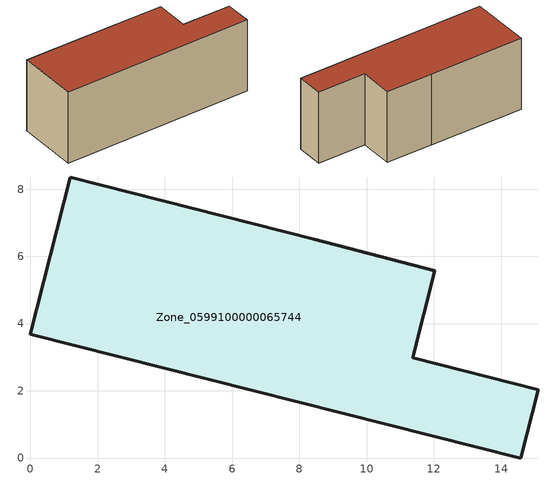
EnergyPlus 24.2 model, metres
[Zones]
Zone_0599100000065744
 floor ground (C_G): 0,3.68 1.19,8.36 8.45,6.5 12.03,5.57 11.37,2.98 15.1,2.03 14.59,0 z0
 wall outside (C_F): 1.19,8.36 0,3.68 14.59,0 15.1,2.03 11.37,2.98 12.03,5.57 8.45,6.5 1.19,8.36 z0:5.84
 roof outside (C_R): 12.03,5.57 8.45,6.5 1.19,8.36 0,3.68 14.59,0 15.1,2.03 11.37,2.98 z5.84
[BUILDING]
Pand.0599100000065744: North Axis=0; Terrain=City; Loads Convergence Tolerance Value=0.04; Temperature Convergence Tolerance Value=0.4; Solar Distribution=FullExterior; Maximum Number of Warmup Days=25; Minimum Number of Warmup Days=1
[Site:Location]
Rotterdam.The.Hague.AP_ZH_NLD Design_Conditions: Latitude=51.96; Longitude=4.45; Time Zone=1; Elevation=-4.5
[SITE:GROUNDTEMPERATURE:BUILDINGSURFACE]
18, 18, 18, 18, 18, 18, 18, 18, 18, 18, 18, 18
[MATERIAL] Thermal Absorptance=0.9; Solar Absorptance=0.7; Visible Absorptance=0.7
Name | Roughness | Thickness | Conductivity | Density | Specific Heat
G.TC.1946 | MediumSmooth | 0.15 | 1 | 540 | 1210
F.TC.1946 | Rough | 0.3 | 0.857143 | 1920 | 840
R.TC.1946 | MediumRough | 0.2 | 0.909091 | 1500 | 1000
[CONSTRUCTION]
C_G: G.TC.1946
C_F: F.TC.1946
C_R: R.TC.1946
[ZONE]
Zone_0599100000065744: Type=1; Multiplier=1; Ceiling Height=Autocalculate; Volume=Autocalculate; Floor Area=autocalculate; Part of Total Floor Area=Yes
[ZONEINFILTRATION:DESIGNFLOWRATE]
Infil_Zone_0599100000065744: Zone or ZoneList or Space or SpaceList=Zone_0599100000065744; Schedule=AlwaysOn; Design Flow Rate Calculation Method=Flow/Area; Flow Rate per Floor Area=0.003; Constant Term Coefficient=1; Temperature Term Coefficient=0; Velocity Term Coefficient=0; Velocity Squared Term Coefficient=0
[HVACTEMPLATE:ZONE:IDEALLOADSAIRSYSTEM]
Zone_0599100000065744: Maximum Heating Supply Air Temperature=50; Minimum Cooling Supply Air Temperature=13; Maximum Heating Supply Air Humidity Ratio=0.0156; Minimum Cooling Supply Air Humidity Ratio=0.0077; Heating Limit=NoLimit; Cooling Limit=NoLimit; Dehumidification Control Type=ConstantSensibleHeatRatio; Cooling Sensible Heat Ratio=0.7; Dehumidification Setpoint=60; Humidification Control Type=None; Humidification Setpoint=30; Outdoor Air Method=None; Outdoor Air Flow Rate per Person=0.00944; Outdoor Air Flow Rate per Zone Floor Area=0; Outdoor Air Flow Rate per Zone=0; Demand Controlled Ventilation Type=None; Outdoor Air Economizer Type=NoEconomizer; Heat Recovery Type=None; Sensible Heat Recovery Effectiveness=0.7; Latent Heat Recovery Effectiveness=0.65
[ZONECONTROL:THERMOSTAT]
ThermostatControl_Zone_0599100000065744: Zone or ZoneList=Zone_0599100000065744; Control Type Schedule=DualSetpointControlType; Control 1=Thermostat_Zone_0599100000065744; Temperature Difference Between Cutout And Setpoint=0
[THERMOSTATSETPOINT:DUALSETPOINT]
Thermostat_Zone_0599100000065744: Heating Setpoint Temperature Schedule=HeatingSetpoint_Zone_0599100000065744; Cooling Setpoint Temperature Schedule=CoolingSetpoint_Zone_0599100000065744
[SCHEDULE:COMPACT]
HeatingSetpoint_Zone_0599100000065744: Through: 12/31, For: AllDays, Until: 24:00, 21
CoolingSetpoint_Zone_0599100000065744: Through: 12/31, For: AllDays, Until: 24:00, 24
DualSetpointControlType: Through: 12/31, For: AllDays, Until: 24:00, 4
AlwaysOn: Through: 12/31, For: AllDays, Until: 24:00, 1
